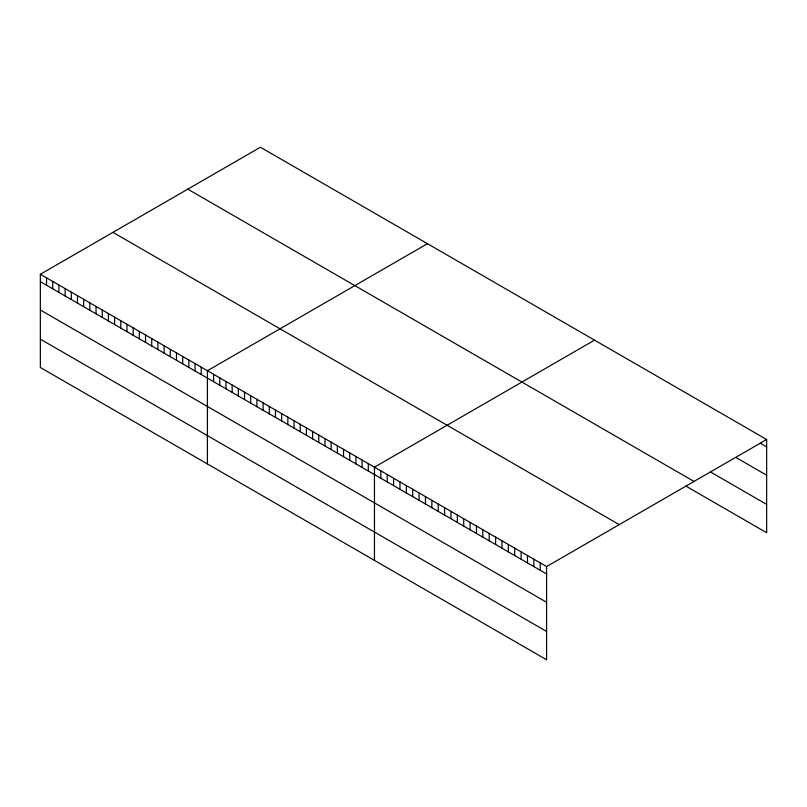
<?xml version="1.0" encoding="UTF-8"?>
<svg xmlns="http://www.w3.org/2000/svg" width="807" height="807" viewBox="0 0 807 807"><rect width="100%" height="100%" fill="white"/><g stroke="black" fill="none" stroke-linecap="round" stroke-linejoin="round"><path stroke-width="1.21" d="M40.35 274.279L546.591 566.564L546.591 659.763L40.35 367.488L40.35 274.279L260.409 147.237L766.65 439.512L766.65 532.721L685.9 486.096M427.468 243.684L207.409 370.736L207.409 463.934M594.527 340.14L374.468 467.182L374.468 560.391M546.591 566.564L766.65 439.512M760.275 443.214L766.65 446.896M735.843 457.428L766.65 475.212M710.342 471.883L766.65 504.395M187.789 189.161L694.03 481.436M112.97 232.355L619.211 524.631M40.35 281.663L546.591 573.938M40.35 309.979L546.591 602.264M40.35 339.162L546.591 631.447M540.216 562.883L540.216 570.256M533.851 559.201L533.851 566.575M527.475 555.519L527.475 562.893M521.1 551.837L521.1 559.221M514.725 548.155L514.725 555.539M508.349 544.473L508.349 551.857M501.974 540.801L501.974 548.175M495.599 537.119L495.599 544.493M489.224 533.437L489.224 540.811M482.848 529.755L482.848 537.129M476.473 526.073L476.473 533.457M470.098 522.391L470.098 529.775M463.722 518.709L463.722 526.093M457.347 515.027L457.347 522.411M450.972 511.356L450.972 518.73M444.596 507.674L444.596 515.048M438.221 503.992L438.221 511.366M431.846 500.31L431.846 507.694M425.471 496.628L425.471 504.012M419.095 492.946L419.095 500.33M412.72 489.264L412.72 496.648M406.345 485.592L406.345 492.966M399.969 481.91L399.969 489.284M393.594 478.228L393.594 485.602M387.219 474.546L387.219 481.93M380.843 470.864L380.843 478.248M368.285 463.611L368.285 470.995M362.101 460.04L362.101 467.424M355.907 456.469L355.907 463.843M349.724 452.898L349.724 460.272M343.54 449.328L343.54 456.701M337.346 445.757L337.346 453.13M331.163 442.175L331.163 449.56M324.969 438.605L324.969 445.989M318.785 435.034L318.785 442.418M312.602 431.463L312.602 438.847M306.408 427.892L306.408 435.266M300.224 424.321L300.224 431.695M294.03 420.75L294.03 428.124M287.847 417.169L287.847 424.553M281.663 413.598L281.663 420.982M275.469 410.027L275.469 417.411M269.286 406.456L269.286 413.84M263.102 402.885L263.102 410.259M256.908 399.314L256.908 406.688M250.725 395.743L250.725 403.117M244.531 392.172L244.531 399.546M238.347 388.591L238.347 395.975M232.164 385.02L232.164 392.404M225.97 381.449L225.97 388.833M219.786 377.878L219.786 385.262M213.603 374.307L213.603 381.681M201.225 367.165L201.225 374.539M195.032 363.594L195.032 370.968M188.848 360.013L188.848 367.397M182.664 356.442L182.664 363.826M176.471 352.871L176.471 360.255M170.287 349.3L170.287 356.684M164.103 345.729L164.103 353.103M157.91 342.158L157.91 349.532M151.726 338.587L151.726 345.961M145.532 335.006L145.532 342.39M139.349 331.435L139.349 338.819M133.165 327.864L133.165 335.248M126.971 324.293L126.971 331.677M120.788 320.722L120.788 328.096M114.604 317.151L114.604 324.525M108.41 313.58L108.41 320.954M102.227 310.009L102.227 317.383M96.033 306.428L96.033 313.812M89.849 302.857L89.849 310.241M83.666 299.286L83.666 306.67M77.472 295.715L77.472 303.099M71.288 292.144L71.288 299.518M65.105 288.573L65.105 295.947M58.911 285.002L58.911 292.376M52.727 281.431L52.727 288.805M46.534 277.85L46.534 285.234"/></g></svg>
